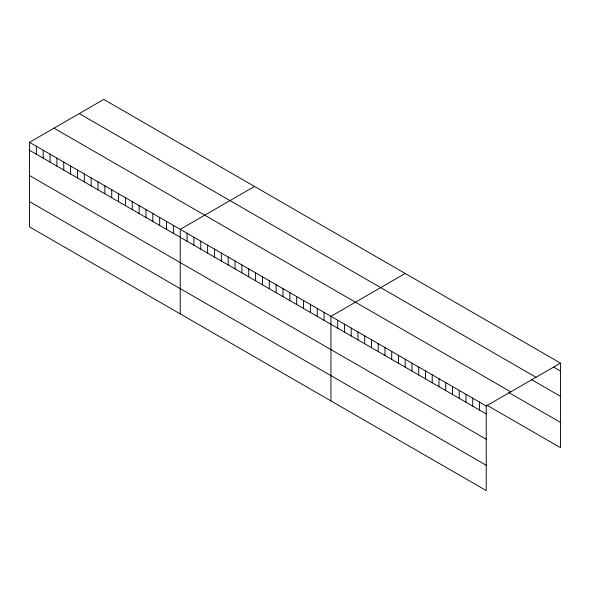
<?xml version="1.0" encoding="UTF-8"?>
<svg xmlns="http://www.w3.org/2000/svg" width="590" height="590" viewBox="0 0 590 590"><rect width="100%" height="100%" fill="white"/><g stroke="black" fill="none" stroke-linecap="round" stroke-linejoin="round"><path stroke-width="0.89" d="M29.5 142.315L486.226 406.001L486.226 490.57L29.5 226.877L29.5 142.315L103.774 99.43L560.5 363.123L560.5 447.685L486.986 405.242M254.496 186.447L180.223 229.333L180.223 313.895M405.212 273.465L330.938 316.351L330.938 400.912M486.226 406.001L560.5 363.123M553.752 367.164L560.5 371.066M79.267 113.582L535.993 377.268M531.243 379.459L560.5 396.347M54.007 128.163L510.733 391.849M508.735 392.52L560.5 422.403M29.5 150.258L486.226 413.944M29.5 175.54L486.226 439.233M29.5 201.596L486.226 465.281M479.478 402.107L479.478 410.043M472.723 398.206L472.723 406.149M465.975 394.304L465.975 402.247M459.219 390.41L459.219 398.353M452.471 386.509L452.471 394.452M445.716 382.615L445.716 390.558M438.967 378.714L438.967 386.656M432.212 374.82L432.212 382.763M425.464 370.918L425.464 378.861M418.708 367.024L418.708 374.967M411.96 363.123L411.96 371.066M405.205 359.229L405.205 367.164M398.457 355.328L398.457 363.27M391.701 351.426L391.701 359.369M384.953 347.532L384.953 355.475M378.197 343.631L378.197 351.574M371.449 339.737L371.449 347.68M364.701 335.835L364.701 343.778M357.946 331.941L357.946 339.884M351.197 328.04L351.197 335.983M344.442 324.146L344.442 332.089M337.694 320.245L337.694 328.188M324.087 312.39L324.087 320.333M317.236 308.437L317.236 316.38M310.384 304.484L310.384 312.427M303.533 300.524L303.533 308.467M296.681 296.571L296.681 304.514M289.838 292.618L289.838 300.561M282.986 288.658L282.986 296.6M276.135 284.705L276.135 292.647M269.283 280.752L269.283 288.694M262.432 276.791L262.432 284.734M255.581 272.838L255.581 280.781M248.729 268.885L248.729 276.828M241.878 264.925L241.878 272.868M235.027 260.972L235.027 268.915M228.175 257.019L228.175 264.962M221.324 253.066L221.324 261.001M214.472 249.105L214.472 257.048M207.621 245.152L207.621 253.095M200.77 241.199L200.77 249.135M193.918 237.239L193.918 245.182M187.074 233.286L187.074 241.229M173.372 225.373L173.372 233.316M166.52 221.42L166.52 229.363M159.669 217.467L159.669 225.41M152.817 213.506L152.817 221.449M145.966 209.553L145.966 217.496M139.115 205.6L139.115 213.543M132.263 201.64L132.263 209.583M125.412 197.687L125.412 205.63M118.561 193.734L118.561 201.677M111.709 189.774L111.709 197.716M104.858 185.821L104.858 193.763M98.006 181.868L98.006 189.81M91.155 177.915L91.155 185.85M84.304 173.954L84.304 181.897M77.46 170.001L77.46 177.944M70.608 166.048L70.608 173.984M63.757 162.088L63.757 170.031M56.906 158.135L56.906 166.078M50.054 154.182L50.054 162.125M43.203 150.221L43.203 158.164M36.351 146.268L36.351 154.211"/></g></svg>
